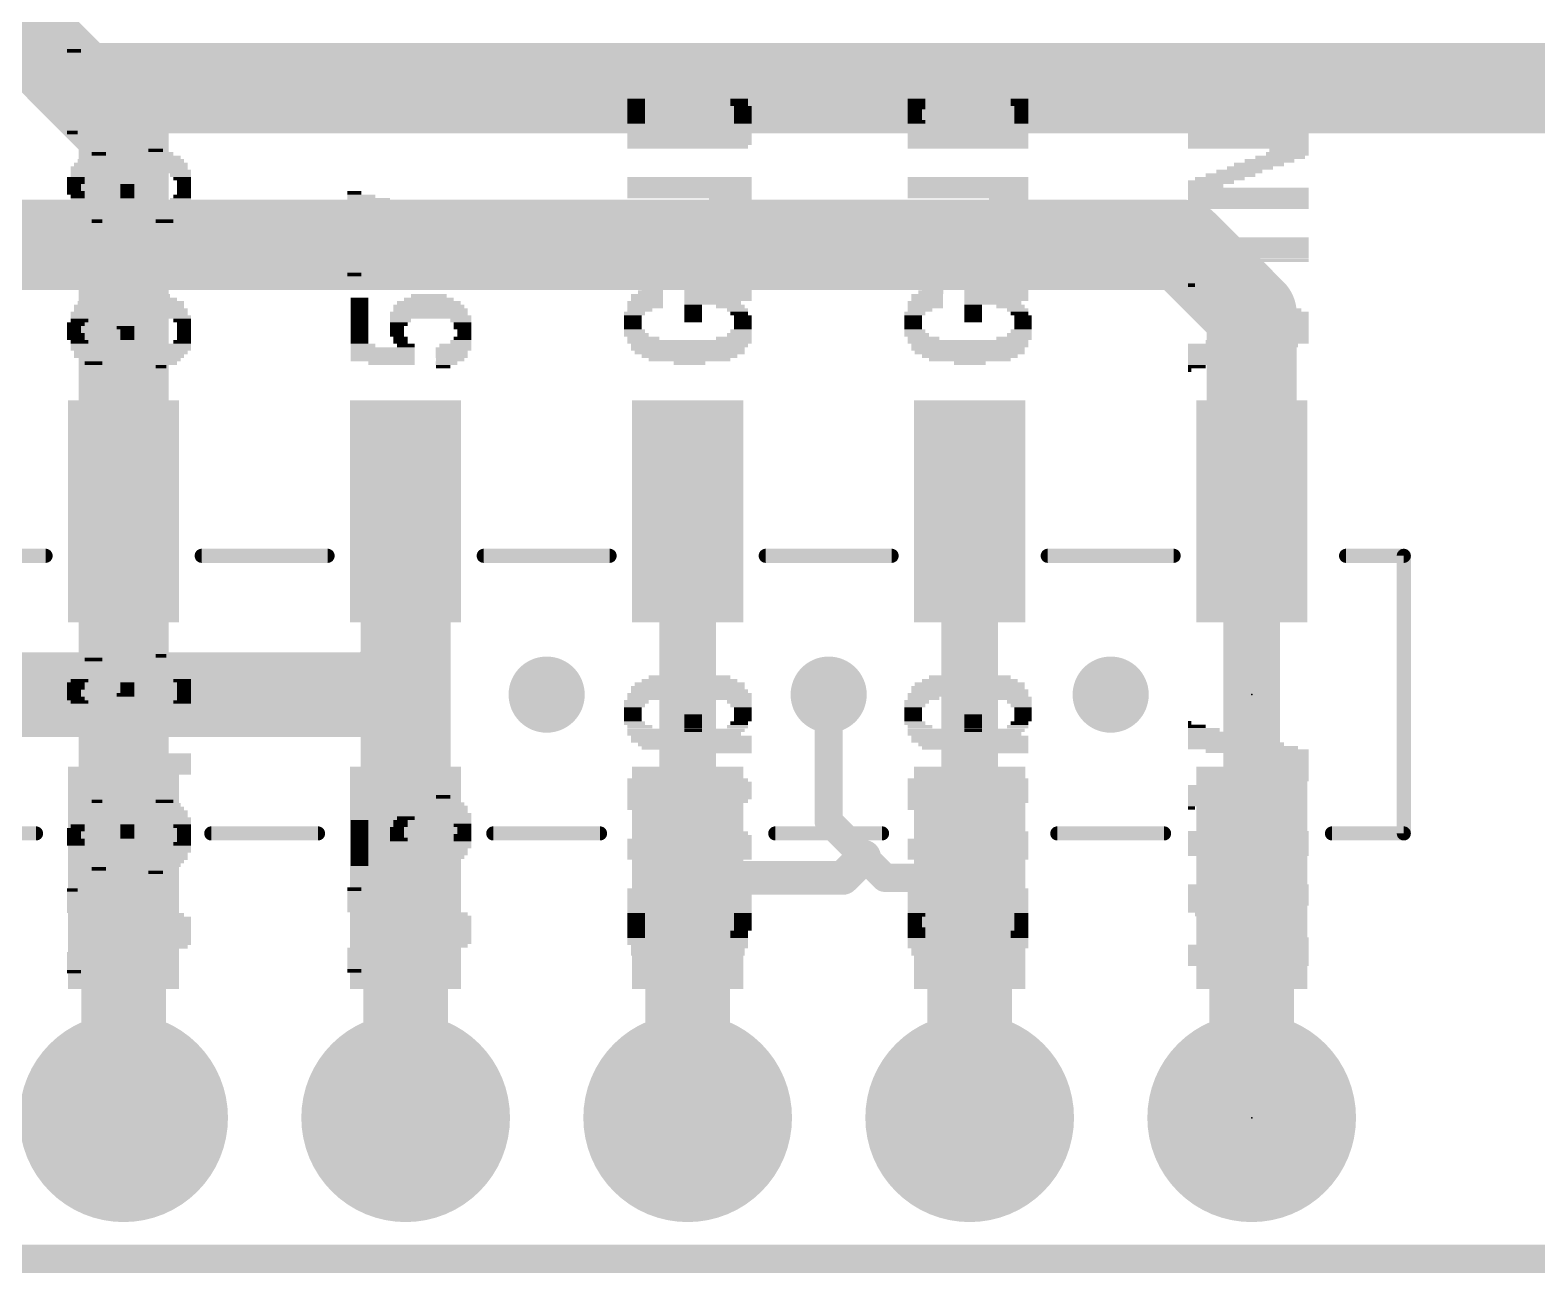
# Model space of a CAD drawing. Extents: x -25 to 82, y -36 to 56.
# Drawn here: x 34.72 to 48.29, y -2.67 to 8.52 of the extents above; entities that cross this region are included whole.
import ezdxf

# ---------------------------------------------------------------- set-up
doc = ezdxf.new("R2010")
doc.units = 0
for name, color, linetype in [('1', 12, 'CONTINUOUS'), ('16', 132, 'CONTINUOUS'), ('17', 110, 'CONTINUOUS'), ('18', 110, 'CONTINUOUS'), ('20', 31, 'CONTINUOUS'), ('21', 41, 'CONTINUOUS'), ('22', 40, 'CONTINUOUS'), ('23', 53, 'CONTINUOUS'), ('51', 53, 'CONTINUOUS')]:
    doc.layers.add(name, color=color, linetype=linetype)

# ---------------------------------------------------------------- blocks, each defined once
blk = doc.blocks.new('RECT')
blk.add_solid([(-0.5, -0.5), (0.5, -0.5), (-0.5, 0.5), (0.5, 0.5)])
blk = doc.blocks.new('ROUNDP')
at = {"const_width": 0.5}
blk.add_lwpolyline([(0, -0.25, 1), (0, 0.25, 1), (0, -0.25)], format="xyb", dxfattribs=at)
blk = doc.blocks.new('ROUNDV')
at = {"const_width": 0.5}
blk.add_lwpolyline([(0, -0.25, 1), (0, 0.25, 1), (0, -0.25)], format="xyb", dxfattribs=at)

msp = doc.modelspace()

# ---------------------------------------------------------------- linework, layer by layer
at = {"layer": '1'}
for points, const_width in [([(34.29, 8.89), (35.56, 7.62)], 0.8128), ([(35.56, 0.89), (35.56, 7.62)], 0.8128), ([(45.098, 6.591), (41.897, 6.591)], 0.8128), ([(45.098, 6.591), (45.72, 5.969)], 0.8128), ([(45.72, 5.969), (45.72, 4.19)], 0.8128), ([(38.1, 4.19), (38.1, 2.794)], 0.8128), ([(35.56, 0.89), (35.56, 4.19)], 0.508), ([(35.56, 0.89), (35.56, 4.19)], 0.508), ([(38.1, 0.89), (38.1, 4.19)], 0.508), ([(38.1, 0.89), (38.1, 4.19)], 0.508), ([(40.64, 0.89), (40.64, 4.19)], 0.508), ([(40.64, 0.89), (40.64, 4.19)], 0.508), ([(43.18, 0.89), (43.18, 4.19)], 0.508), ([(43.18, 0.89), (43.18, 4.19)], 0.508), ([(45.72, 0.89), (45.72, 4.19)], 0.508), ([(45.72, 0.89), (45.72, 4.19)], 0.508), ([(35.56, 4.19), (35.56, 0.89)], 0.254), ([(38.1, 4.19), (38.1, 2.032)], 0.3048), ([(45.72, 0.89), (45.72, 4.19)], 0.3048), ([(37.846, 2.54), (38.1, 2.794)], 0.762), ([(38.1, 2.794), (38.1, 2.032)], 0.8128), ([(36.83, 2.54), (37.846, 2.54)], 0.762), ([(41.91, 1.397), (41.91, 2.54)], 0.254), ([(38.1, 2.032), (38.1, 0.89)], 0.8128), ([(41.91, 1.397), (42.2275, 1.0795)], 0.254), ([(35.56, 0.89), (35.56, -1.27)], 0.762), ([(38.1, 0.89), (38.1, -1.27)], 0.762), ([(40.64, 0.89), (40.64, -1.27)], 0.762), ([(42.038, 0.89), (42.2275, 1.0795)], 0.3048), ([(43.18, 0.89), (43.18, -1.27)], 0.762), ([(45.72, 0.89), (45.72, -1.27)], 0.762), ([(42.2275, 1.0795), (42.417, 0.89)], 0.254), ([(40.64, 0.89), (42.038, 0.89)], 0.3048), ([(42.417, 0.89), (43.18, 0.89)], 0.254), ([(68.58, -2.54), (0, -2.54)], 0.254)]:
    msp.add_lwpolyline(points, dxfattribs=dict(at, const_width=const_width))
for points, const_width in [([(35.7632, 7.62, 1), (35.3568, 7.62)], 0.4064), ([(35.4163, 7.4763, 1), (35.7037, 7.7637)], 0.4064), ([(41.897, 6.7942, 1), (41.897, 6.3878)], 0.4064), ([(45.2417, 6.7347, 1), (44.9543, 6.4473)], 0.4064), ([(45.098, 6.3878, 1), (45.098, 6.7942)], 0.4064), ([(45.9232, 5.969, 1), (45.5168, 5.969)], 0.4064), ([(45.5763, 5.8253, 1), (45.8637, 6.1127)], 0.4064), ([(38.3032, 4.19, 1), (37.8968, 4.19)], 0.4064), ([(35.687, 4.19, 1), (35.433, 4.19)], 0.254), ([(35.687, 4.19, 1), (35.433, 4.19)], 0.254), ([(38.227, 4.19, 1), (37.973, 4.19)], 0.254), ([(38.227, 4.19, 1), (37.973, 4.19)], 0.254), ([(40.767, 4.19, 1), (40.513, 4.19)], 0.254), ([(40.767, 4.19, 1), (40.513, 4.19)], 0.254), ([(43.307, 4.19, 1), (43.053, 4.19)], 0.254), ([(43.307, 4.19, 1), (43.053, 4.19)], 0.254), ([(45.5168, 4.19, 1), (45.9232, 4.19)], 0.4064), ([(45.847, 4.19, 1), (45.593, 4.19)], 0.254), ([(45.847, 4.19, 1), (45.593, 4.19)], 0.254), ([(35.6235, 4.19, 1), (35.4965, 4.19)], 0.127), ([(38.1762, 4.19, 1), (38.0238, 4.19)], 0.1524), ([(45.7962, 4.19, 1), (45.6438, 4.19)], 0.1524), ([(38.3032, 2.794, 1), (37.8968, 2.794)], 0.4064), ([(38.2347, 2.6593, 1), (37.9653, 2.9287)], 0.381), ([(37.8968, 2.794, 1), (38.3032, 2.794)], 0.4064), ([(36.83, 2.7305, 1), (36.83, 2.3495)], 0.381), ([(37.7113, 2.6747, 1), (37.9807, 2.4053)], 0.381), ([(37.846, 2.3495, 1), (37.846, 2.7305)], 0.381), ([(41.9735, 2.54, 1), (41.8465, 2.54)], 0.127), ([(38.3032, 2.032, 1), (37.8968, 2.032)], 0.4064), ([(37.8968, 2.032, 1), (38.3032, 2.032)], 0.4064), ([(38.0238, 2.032, 1), (38.1762, 2.032)], 0.1524), ([(41.9549, 1.4419, 1), (41.8651, 1.3521)], 0.127), ([(41.8465, 1.397, 1), (41.9735, 1.397)], 0.127), ([(35.7505, 0.89, 1), (35.3695, 0.89)], 0.381), ([(38.2905, 0.89, 1), (37.9095, 0.89)], 0.381), ([(40.8305, 0.89, 1), (40.4495, 0.89)], 0.381), ([(42.2814, 1.0256, 1), (42.1736, 1.1334)], 0.1524), ([(43.3705, 0.89, 1), (42.9895, 0.89)], 0.381), ([(45.9105, 0.89, 1), (45.5295, 0.89)], 0.381), ([(35.3568, 0.89, 1), (35.7632, 0.89)], 0.4064), ([(37.8968, 0.89, 1), (38.3032, 0.89)], 0.4064), ([(42.2724, 1.1244, 1), (42.1826, 1.0346)], 0.127), ([(42.1826, 1.0346, 1), (42.2724, 1.1244)], 0.127), ([(35.433, 0.89, 1), (35.687, 0.89)], 0.254), ([(35.433, 0.89, 1), (35.687, 0.89)], 0.254), ([(35.4965, 0.89, 1), (35.6235, 0.89)], 0.127), ([(37.973, 0.89, 1), (38.227, 0.89)], 0.254), ([(37.973, 0.89, 1), (38.227, 0.89)], 0.254), ([(40.513, 0.89, 1), (40.767, 0.89)], 0.254), ([(40.513, 0.89, 1), (40.767, 0.89)], 0.254), ([(40.64, 0.9662, 1), (40.64, 0.8138)], 0.1524), ([(41.9841, 0.9439, 1), (42.0919, 0.8361)], 0.1524), ([(42.038, 0.8138, 1), (42.038, 0.9662)], 0.1524), ([(42.417, 0.9535, 1), (42.417, 0.8265)], 0.127), ([(42.3721, 0.8451, 1), (42.4619, 0.9349)], 0.127), ([(43.053, 0.89, 1), (43.307, 0.89)], 0.254), ([(43.053, 0.89, 1), (43.307, 0.89)], 0.254), ([(43.18, 0.8265, 1), (43.18, 0.9535)], 0.127), ([(45.593, 0.89, 1), (45.847, 0.89)], 0.254), ([(45.593, 0.89, 1), (45.847, 0.89)], 0.254), ([(45.6438, 0.89, 1), (45.7962, 0.89)], 0.1524), ([(35.3695, -1.27, 1), (35.7505, -1.27)], 0.381), ([(37.9095, -1.27, 1), (38.2905, -1.27)], 0.381), ([(40.4495, -1.27, 1), (40.8305, -1.27)], 0.381), ([(42.9895, -1.27, 1), (43.3705, -1.27)], 0.381), ([(45.5295, -1.27, 1), (45.9105, -1.27)], 0.381)]:
    msp.add_lwpolyline(points, format="xyb", dxfattribs=dict(at, const_width=const_width))
at = {"layer": '16'}
for points, const_width in [([(34.29, 8.89), (35.179, 8.001)], 0.8128), ([(35.179, 8.001), (51.181, 8.001)], 0.8128), ([(41.897, 6.591), (29.197, 6.591)], 0.8128), ([(31.75, 2.54), (36.83, 2.54)], 0.762), ([(68.58, -2.54), (0, -2.54)], 0.254)]:
    msp.add_lwpolyline(points, dxfattribs=dict(at, const_width=const_width))
for points, const_width in [([(35.179, 8.2042, 1), (35.179, 7.7978)], 0.4064), ([(35.0353, 7.8573, 1), (35.3227, 8.1447)], 0.4064), ([(41.897, 6.3878, 1), (41.897, 6.7942)], 0.4064), ([(36.83, 2.3495, 1), (36.83, 2.7305)], 0.381)]:
    msp.add_lwpolyline(points, format="xyb", dxfattribs=dict(at, const_width=const_width))
at = {"layer": '20', "const_width": 0.2032}
msp.add_lwpolyline([(66.04, -2.54), (0, -2.54)], dxfattribs=at)
at = {"layer": '21', "const_width": 0.127}
for points in [[(33.723, 3.79), (34.857, 3.79)], [(36.263, 3.79), (37.397, 3.79)], [(38.803, 3.79), (39.937, 3.79)], [(41.343, 3.79), (42.477, 3.79)], [(43.883, 3.79), (45.017, 3.79)], [(46.57, 3.79), (47.09, 3.79)], [(47.09, 3.79), (47.09, 1.29)], [(34.771, 1.29), (33.809, 1.29)], [(37.311, 1.29), (36.349, 1.29)], [(39.851, 1.29), (38.889, 1.29)], [(42.391, 1.29), (41.429, 1.29)], [(44.931, 1.29), (43.969, 1.29)], [(47.09, 1.29), (46.443, 1.29)]]:
    msp.add_lwpolyline(points, dxfattribs=at)
at = {"layer": '21', "const_width": 0.0635}
for points in [[(34.857, 3.7582, 1), (34.857, 3.8218)], [(36.263, 3.8218, 1), (36.263, 3.7582)], [(37.397, 3.7582, 1), (37.397, 3.8218)], [(38.803, 3.8218, 1), (38.803, 3.7582)], [(39.937, 3.7582, 1), (39.937, 3.8218)], [(41.343, 3.8218, 1), (41.343, 3.7582)], [(42.477, 3.7582, 1), (42.477, 3.8218)], [(43.883, 3.8218, 1), (43.883, 3.7582)], [(45.017, 3.7582, 1), (45.017, 3.8218)], [(46.57, 3.8218, 1), (46.57, 3.7582)], [(47.1218, 3.79, 1), (47.0583, 3.79)], [(47.09, 3.7582, 1), (47.09, 3.8218)], [(34.771, 1.2583, 1), (34.771, 1.3217)], [(36.349, 1.3217, 1), (36.349, 1.2583)], [(37.311, 1.2583, 1), (37.311, 1.3217)], [(38.889, 1.3217, 1), (38.889, 1.2583)], [(39.851, 1.2583, 1), (39.851, 1.3217)], [(41.429, 1.3217, 1), (41.429, 1.2583)], [(42.391, 1.2583, 1), (42.391, 1.3217)], [(43.969, 1.3217, 1), (43.969, 1.2583)], [(44.931, 1.2583, 1), (44.931, 1.3217)], [(46.443, 1.3217, 1), (46.443, 1.2583)], [(47.0583, 1.29, 1), (47.1218, 1.29)], [(47.09, 1.2583, 1), (47.09, 1.3217)]]:
    msp.add_lwpolyline(points, format="xyb", dxfattribs=at)
at = {"layer": '23'}
for p in [(45.72, 2.54), (45.72, -1.27)]:
    msp.add_point(p, dxfattribs=at)

# ---------------------------------------------------------------- block references
at = {"layer": '1', "xscale": 2}
for p, rotation in [((35.56, 4.19), 90), ((38.1, 4.19), 270), ((40.64, 4.19), 90), ((43.18, 4.19), 270), ((45.72, 4.19), 90), ((35.56, 0.89), 270), ((38.1, 0.89), 90), ((40.64, 0.89), 270), ((43.18, 0.89), 90), ((45.72, 0.89), 270)]:
    msp.add_blockref('RECT', p, dxfattribs=dict(at, rotation=rotation))
at = {"layer": '17', "xscale": 1.8796, "yscale": 1.8796, "rotation": 270}
for p in [(35.56, -1.27), (35.56, -1.27), (38.1, -1.27), (38.1, -1.27), (40.64, -1.27), (40.64, -1.27), (43.18, -1.27), (43.18, -1.27), (45.72, -1.27), (45.72, -1.27)]:
    msp.add_blockref('ROUNDP', p, dxfattribs=at)
at = {"layer": '18', "xscale": 0.6858, "yscale": 0.6858}
for p in [(41.897, 6.591), (41.897, 6.591), (36.83, 2.54), (36.83, 2.54), (39.37, 2.54), (39.37, 2.54), (41.91, 2.54), (41.91, 2.54), (44.45, 2.54), (44.45, 2.54)]:
    msp.add_blockref('ROUNDV', p, dxfattribs=at)
at = {"layer": '21'}
for p, xscale, yscale in [((35.2577, 8.2725), 0.4166, 0.032), ((35.113, 8.3365), 0.127, 0.032), ((35.193, 8.3045), 0.287, 0.032), ((35.3212, 8.2407), 0.5436, 0.0318), ((35.4013, 8.2088), 0.7036, 0.032), ((35.4648, 8.1768), 0.8306, 0.032), ((35.5613, 8.1448), 0.9576, 0.032), ((40.64, 8.1448), 0.7671, 0.032), ((40.6413, 8.1768), 0.5766, 0.032), ((43.1648, 8.1448), 0.7671, 0.032), ((43.1648, 8.1768), 0.574, 0.032), ((35.6895, 8.1128), 0.8941, 0.032), ((35.7835, 8.0809), 0.7671, 0.0318), ((35.8635, 8.049), 0.6071, 0.032), ((35.9435, 8.017), 0.447, 0.032), ((40.6413, 8.049), 1.0236, 0.032), ((40.6413, 8.017), 1.0236, 0.032), ((40.6413, 8.0809), 0.9576, 0.0318), ((40.64, 8.1128), 0.8941, 0.032), ((43.1648, 8.049), 1.0211, 0.032), ((43.1648, 8.017), 1.0211, 0.032), ((43.1648, 8.0809), 0.9601, 0.0318), ((43.1648, 8.1128), 0.8941, 0.032), ((35.7365, 7.8572), 0.8611, 0.032), ((35.8165, 7.8892), 0.701, 0.032), ((35.8953, 7.9211), 0.5436, 0.0318), ((35.9918, 7.953), 0.3505, 0.032), ((36.0083, 7.985), 0.3175, 0.032), ((40.2247, 7.953), 0.2565, 0.032), ((40.193, 7.9211), 0.193, 0.0318), ((40.1765, 7.8892), 0.16, 0.032), ((40.1765, 7.8572), 0.16, 0.032), ((40.3212, 7.985), 0.3835, 0.032), ((40.9766, 7.985), 0.414, 0.032), ((41.0718, 7.953), 0.2235, 0.032), ((41.0883, 7.9211), 0.1905, 0.0318), ((41.1035, 7.8892), 0.16, 0.032), ((41.1035, 7.8572), 0.16, 0.032), ((42.8295, 7.985), 0.4166, 0.032), ((42.7495, 7.953), 0.2565, 0.032), ((42.7177, 7.9211), 0.193, 0.0318), ((42.7012, 7.8892), 0.16, 0.032), ((42.7012, 7.8572), 0.16, 0.032), ((43.5, 7.985), 0.4166, 0.032), ((43.5966, 7.953), 0.2235, 0.032), ((43.6118, 7.9211), 0.193, 0.0318), ((43.6283, 7.8892), 0.16, 0.032), ((43.6283, 7.8572), 0.16, 0.032), ((35.513, 7.7932), 0.9271, 0.032), ((35.4495, 7.7614), 0.8001, 0.0318), ((35.3695, 7.7295), 0.6401, 0.032), ((35.6248, 7.8252), 0.9576, 0.032), ((40.1765, 7.8252), 0.16, 0.032), ((40.1765, 7.7932), 0.16, 0.032), ((40.1765, 7.7614), 0.16, 0.0318), ((40.1765, 7.7295), 0.16, 0.032), ((41.1366, 7.8252), 0.16, 0.032), ((41.1366, 7.7932), 0.16, 0.032), ((41.1366, 7.7614), 0.16, 0.0318), ((41.1366, 7.7295), 0.16, 0.032), ((42.7012, 7.8252), 0.16, 0.032), ((42.686, 7.7932), 0.1295, 0.032), ((42.686, 7.7614), 0.1295, 0.0318), ((42.686, 7.7295), 0.1295, 0.032), ((43.6448, 7.8252), 0.127, 0.032), ((43.6448, 7.7932), 0.127, 0.032), ((43.6448, 7.7614), 0.127, 0.0318), ((43.6448, 7.7295), 0.127, 0.032), ((35.3047, 7.6975), 0.5105, 0.032), ((35.2247, 7.6655), 0.3505, 0.032), ((35.1612, 7.6336), 0.2235, 0.0318), ((35.0977, 7.6017), 0.0965, 0.032), ((40.1765, 7.6975), 0.16, 0.032), ((40.6565, 7.6655), 1.1201, 0.032), ((40.6565, 7.6336), 1.1201, 0.0318), ((40.6565, 7.6017), 1.1201, 0.032), ((41.1366, 7.6975), 0.16, 0.032), ((42.7012, 7.6975), 0.16, 0.032), ((43.1648, 7.6655), 1.0871, 0.032), ((43.1648, 7.6336), 1.0871, 0.0318), ((43.1648, 7.6017), 1.0871, 0.032), ((43.6448, 7.6975), 0.127, 0.032), ((45.6895, 7.6336), 1.0871, 0.0318), ((45.6895, 7.6017), 1.0871, 0.032), ((40.64, 7.4738), 1.0871, 0.0318), ((40.6565, 7.5697), 1.1201, 0.032), ((40.6565, 7.5377), 1.1201, 0.032), ((40.6565, 7.5057), 1.1201, 0.032), ((43.1648, 7.5697), 1.0871, 0.032), ((43.1648, 7.5377), 1.0871, 0.032), ((43.1648, 7.5057), 1.0871, 0.032), ((43.1648, 7.4738), 1.0871, 0.0318), ((45.6895, 7.5697), 1.0871, 0.032), ((45.6895, 7.5377), 1.0871, 0.032), ((45.6895, 7.5057), 1.0871, 0.032), ((45.6895, 7.4738), 1.0871, 0.0318), ((35.3365, 7.3141), 0.447, 0.0318), ((35.3377, 7.3459), 0.3835, 0.032), ((35.3365, 7.3779), 0.32, 0.032), ((35.3365, 7.4099), 0.127, 0.032), ((35.8635, 7.3459), 0.4801, 0.032), ((35.88, 7.3141), 0.5131, 0.0318), ((35.8648, 7.3779), 0.4166, 0.032), ((35.8483, 7.4099), 0.3175, 0.032), ((35.8483, 7.4419), 0.1295, 0.032), ((45.7848, 7.3141), 0.4496, 0.0318), ((45.88, 7.3459), 0.447, 0.032), ((45.9765, 7.3779), 0.447, 0.032), ((46.0413, 7.4099), 0.3835, 0.032), ((46.0566, 7.4419), 0.3531, 0.032), ((35.1295, 7.1863), 0.16, 0.0318), ((35.3212, 7.2822), 0.4775, 0.032), ((35.6248, 7.2502), 1.0846, 0.032), ((35.4178, 7.2182), 0.6706, 0.032), ((35.5778, 7.1863), 0.2235, 0.0318), ((35.8648, 7.2822), 0.5436, 0.032), ((36.0718, 7.2182), 0.1905, 0.032), ((36.0871, 7.1863), 0.16, 0.0318), ((40.6565, 7.1863), 1.1201, 0.0318), ((43.1648, 7.1863), 1.0871, 0.0318), ((45.433, 7.1863), 0.447, 0.0318), ((45.5295, 7.2182), 0.447, 0.032), ((45.6095, 7.2502), 0.414, 0.032), ((45.7048, 7.2822), 0.4166, 0.032), ((35.1295, 7.1544), 0.16, 0.032), ((35.113, 7.1224), 0.127, 0.032), ((35.113, 7.0904), 0.127, 0.032), ((35.1295, 7.0584), 0.16, 0.032), ((35.593, 7.1544), 0.193, 0.032), ((35.593, 7.1224), 0.127, 0.032), ((35.593, 7.0904), 0.127, 0.032), ((35.593, 7.0584), 0.127, 0.032), ((36.1036, 7.1544), 0.127, 0.032), ((36.1036, 7.1224), 0.127, 0.032), ((36.1036, 7.0904), 0.127, 0.032), ((36.1036, 7.0584), 0.127, 0.032), ((37.6377, 7.0584), 0.127, 0.032), ((40.6565, 7.1544), 1.1201, 0.032), ((40.6565, 7.1224), 1.1201, 0.032), ((40.6565, 7.0904), 1.1201, 0.032), ((40.6565, 7.0584), 1.1201, 0.032), ((43.1648, 7.1544), 1.0871, 0.032), ((43.1648, 7.1224), 1.0871, 0.032), ((43.1648, 7.0904), 1.0871, 0.032), ((43.1648, 7.0584), 1.0871, 0.032), ((45.6895, 7.0904), 1.0871, 0.032), ((45.6895, 7.0584), 1.0871, 0.032), ((45.353, 7.1544), 0.414, 0.032), ((45.306, 7.1224), 0.32, 0.032), ((35.146, 7.0265), 0.127, 0.0318), ((35.1777, 6.9947), 0.1905, 0.032), ((35.226, 6.9626), 0.287, 0.032), ((35.226, 6.9306), 0.287, 0.032), ((35.593, 7.0265), 0.127, 0.0318), ((36.0083, 6.9626), 0.3175, 0.032), ((35.9931, 6.9306), 0.287, 0.032), ((36.0718, 6.9947), 0.1905, 0.032), ((36.0871, 7.0265), 0.16, 0.0318), ((37.7012, 7.0265), 0.254, 0.0318), ((37.766, 6.9947), 0.3835, 0.032), ((37.846, 6.9626), 0.5436, 0.032), ((37.9095, 6.9306), 0.6706, 0.032), ((40.6565, 7.0265), 1.1201, 0.0318), ((40.8635, 6.9306), 0.447, 0.032), ((40.96, 6.9626), 0.447, 0.032), ((41.0248, 6.9947), 0.3835, 0.032), ((43.1648, 7.0265), 1.0871, 0.0318), ((43.3883, 6.9306), 0.447, 0.032), ((43.4848, 6.9626), 0.447, 0.032), ((43.5318, 6.9947), 0.3531, 0.032), ((45.6895, 7.0265), 1.0871, 0.0318), ((45.6895, 6.9947), 1.0871, 0.032), ((45.6895, 6.9626), 1.0871, 0.032), ((45.6895, 6.9306), 1.0871, 0.032), ((35.2412, 6.8986), 0.2565, 0.032), ((35.2577, 6.8668), 0.2235, 0.0318), ((35.273, 6.8349), 0.193, 0.032), ((35.3212, 6.8029), 0.0965, 0.032), ((35.9931, 6.8986), 0.287, 0.032), ((35.9766, 6.8668), 0.254, 0.0318), ((35.9613, 6.8349), 0.2235, 0.032), ((35.9283, 6.8029), 0.1575, 0.032), ((37.973, 6.8986), 0.7976, 0.032), ((38.053, 6.8668), 0.9576, 0.0318), ((38.1965, 6.8349), 0.9246, 0.032), ((38.293, 6.8029), 0.7976, 0.032), ((38.3718, 6.7709), 0.6401, 0.032), ((40.4165, 6.7709), 0.447, 0.032), ((40.513, 6.8029), 0.447, 0.032), ((40.6095, 6.8349), 0.447, 0.032), ((40.6883, 6.8668), 0.4166, 0.0318), ((40.7695, 6.8986), 0.447, 0.032), ((42.9412, 6.7709), 0.447, 0.032), ((43.0378, 6.8029), 0.447, 0.032), ((43.1165, 6.8349), 0.4166, 0.032), ((43.213, 6.8668), 0.4166, 0.0318), ((43.2918, 6.8986), 0.447, 0.032), ((38.4366, 6.6431), 0.5105, 0.032), ((38.4518, 6.739), 0.4801, 0.0318), ((38.5318, 6.7071), 0.32, 0.032), ((38.5318, 6.6751), 0.32, 0.032), ((40.3212, 6.739), 0.4496, 0.0318), ((40.64, 6.6751), 1.0871, 0.032), ((40.273, 6.7071), 0.3531, 0.032), ((40.6565, 6.6431), 1.1201, 0.032), ((42.8447, 6.739), 0.447, 0.0318), ((42.7977, 6.7071), 0.3531, 0.032), ((43.1648, 6.6751), 1.0871, 0.032), ((43.1648, 6.6431), 1.0871, 0.032), ((45.6895, 6.6431), 1.0871, 0.032), ((36.0401, 6.5474), 0.254, 0.032), ((36.0401, 6.5154), 0.254, 0.032), ((38.053, 6.5154), 0.9576, 0.032), ((38.18, 6.5474), 0.9576, 0.032), ((38.2765, 6.5792), 0.8306, 0.0318), ((38.3565, 6.6111), 0.6706, 0.032), ((40.6565, 6.6111), 1.1201, 0.032), ((40.6565, 6.5792), 1.1201, 0.0318), ((40.6565, 6.5474), 1.1201, 0.032), ((40.6565, 6.5154), 1.1201, 0.032), ((43.1648, 6.6111), 1.0871, 0.032), ((43.1648, 6.5792), 1.0871, 0.0318), ((43.1648, 6.5474), 1.0871, 0.032), ((43.1648, 6.5154), 1.0871, 0.032), ((45.6895, 6.6111), 1.0871, 0.032), ((45.6895, 6.5792), 1.0871, 0.0318), ((45.6895, 6.5474), 1.0871, 0.032), ((45.6895, 6.5154), 1.0871, 0.032), ((36.0401, 6.4834), 0.254, 0.032), ((36.0401, 6.4513), 0.254, 0.032), ((36.0401, 6.4195), 0.254, 0.0318), ((36.0401, 6.3876), 0.254, 0.032), ((37.973, 6.4834), 0.7976, 0.032), ((37.9095, 6.4513), 0.6706, 0.032), ((37.846, 6.4195), 0.5436, 0.0318), ((37.766, 6.3876), 0.3835, 0.032), ((40.64, 6.4834), 1.0871, 0.032), ((43.1648, 6.4834), 1.0871, 0.032), ((45.6895, 6.4834), 1.0871, 0.032), ((45.6895, 6.4513), 1.0871, 0.032), ((37.7012, 6.3556), 0.254, 0.032), ((37.6377, 6.3236), 0.127, 0.032), ((40.9131, 6.2278), 0.6071, 0.032), ((43.42, 6.2278), 0.5766, 0.032), ((45.1777, 6.2278), 0.0635, 0.032), ((35.3377, 6.1001), 0.2565, 0.032), ((35.8483, 6.1001), 0.3835, 0.032), ((35.8483, 6.1319), 0.2565, 0.0318), ((37.6847, 6.1001), 0.16, 0.032), ((38.3083, 6.1001), 0.447, 0.032), ((38.3083, 6.1319), 0.32, 0.0318), ((40.273, 6.1319), 0.287, 0.0318), ((40.273, 6.1001), 0.287, 0.032), ((40.3047, 6.1638), 0.2235, 0.032), ((40.3212, 6.1958), 0.1905, 0.032), ((40.9131, 6.1958), 0.6071, 0.032), ((40.9131, 6.1638), 0.6071, 0.032), ((40.9131, 6.1319), 0.6071, 0.0318), ((40.9131, 6.1001), 0.6071, 0.032), ((42.7977, 6.1319), 0.287, 0.0318), ((42.7977, 6.1001), 0.287, 0.032), ((42.8295, 6.1638), 0.2235, 0.032), ((42.846, 6.1958), 0.1905, 0.032), ((43.42, 6.1958), 0.5766, 0.032), ((43.42, 6.1638), 0.5766, 0.032), ((43.42, 6.1319), 0.5766, 0.0318), ((43.42, 6.1001), 0.5766, 0.032), ((45.2412, 6.1958), 0.1905, 0.032), ((45.3212, 6.1638), 0.3505, 0.032), ((45.4495, 6.1001), 0.6071, 0.032), ((45.386, 6.1319), 0.4801, 0.0318), ((35.6095, 5.9722), 1.0541, 0.0318), ((35.3212, 6.0361), 0.4166, 0.032), ((35.3365, 6.0041), 0.447, 0.032), ((35.3377, 6.0681), 0.3835, 0.032), ((35.8648, 6.0041), 0.5436, 0.032), ((35.8635, 6.0681), 0.4801, 0.032), ((35.8635, 6.0361), 0.4801, 0.032), ((37.6847, 6.0681), 0.16, 0.032), ((37.6847, 6.0361), 0.16, 0.032), ((37.6847, 6.0041), 0.16, 0.032), ((37.6847, 5.9722), 0.16, 0.0318), ((38.3083, 5.9722), 0.701, 0.0318), ((38.3235, 6.0041), 0.6706, 0.032), ((38.3083, 6.0361), 0.6401, 0.032), ((38.3083, 6.0681), 0.574, 0.032), ((40.1612, 5.9722), 0.1905, 0.0318), ((40.2095, 6.0041), 0.2261, 0.032), ((40.2565, 6.0681), 0.32, 0.032), ((40.2565, 6.0361), 0.32, 0.032), ((40.6895, 6.0361), 0.16, 0.032), ((40.6895, 6.0041), 0.16, 0.032), ((40.6895, 5.9722), 0.16, 0.0318), ((40.8648, 6.0681), 0.5105, 0.032), ((41.0248, 6.0361), 0.2565, 0.032), ((41.0883, 6.0041), 0.1905, 0.032), ((41.1035, 5.9722), 0.16, 0.0318), ((42.686, 5.9722), 0.1905, 0.0318), ((42.7812, 6.0681), 0.32, 0.032), ((42.7812, 6.0361), 0.32, 0.032), ((42.733, 6.0041), 0.2235, 0.032), ((43.3883, 6.0681), 0.5131, 0.032), ((43.2118, 6.0361), 0.16, 0.032), ((43.2118, 6.0041), 0.16, 0.032), ((43.2118, 5.9722), 0.16, 0.0318), ((43.5483, 6.0361), 0.254, 0.032), ((43.6118, 6.0041), 0.193, 0.032), ((43.6283, 5.9722), 0.16, 0.0318), ((45.5295, 6.0681), 0.7671, 0.032), ((45.593, 6.0361), 0.8941, 0.032), ((45.7048, 6.0041), 0.9246, 0.032), ((45.8178, 5.9722), 0.8306, 0.0318), ((35.1295, 5.8763), 0.16, 0.032), ((35.113, 5.8444), 0.127, 0.0318), ((35.433, 5.9403), 0.701, 0.032), ((35.1625, 5.9083), 0.16, 0.032), ((35.5765, 5.9083), 0.287, 0.032), ((35.593, 5.8763), 0.193, 0.032), ((35.5765, 5.8444), 0.16, 0.0318), ((36.0553, 5.9403), 0.2235, 0.032), ((36.0871, 5.9083), 0.16, 0.032), ((36.1036, 5.8763), 0.127, 0.032), ((36.1036, 5.8444), 0.127, 0.0318), ((37.6847, 5.9403), 0.16, 0.032), ((37.6847, 5.9083), 0.16, 0.032), ((37.6847, 5.8763), 0.16, 0.032), ((37.6847, 5.8444), 0.16, 0.0318), ((38.053, 5.9083), 0.1905, 0.032), ((38.3248, 5.9403), 0.7341, 0.032), ((38.0378, 5.8763), 0.16, 0.032), ((38.0213, 5.8444), 0.127, 0.0318), ((38.5966, 5.9083), 0.1905, 0.032), ((38.6118, 5.8763), 0.16, 0.032), ((38.6118, 5.8444), 0.16, 0.0318), ((40.146, 5.9403), 0.16, 0.032), ((40.146, 5.9083), 0.16, 0.032), ((40.146, 5.8763), 0.16, 0.032), ((40.146, 5.8444), 0.16, 0.0318), ((40.6895, 5.9403), 0.16, 0.032), ((40.6895, 5.9083), 0.16, 0.032), ((41.1366, 5.9403), 0.16, 0.032), ((41.1366, 5.9083), 0.16, 0.032), ((41.1366, 5.8763), 0.16, 0.032), ((41.1366, 5.8444), 0.16, 0.0318), ((42.6707, 5.9403), 0.16, 0.032), ((42.6707, 5.9083), 0.16, 0.032), ((42.6707, 5.8763), 0.16, 0.032), ((42.6707, 5.8444), 0.16, 0.0318), ((43.2118, 5.9403), 0.16, 0.032), ((43.2118, 5.9083), 0.16, 0.032), ((43.6601, 5.9403), 0.1575, 0.032), ((43.6601, 5.9083), 0.1575, 0.032), ((43.6601, 5.8763), 0.1575, 0.032), ((43.6601, 5.8444), 0.1575, 0.0318), ((45.8965, 5.9403), 0.6731, 0.032), ((45.9765, 5.9083), 0.5131, 0.032), ((46.0566, 5.8763), 0.3531, 0.032), ((46.0883, 5.8444), 0.2896, 0.0318), ((35.113, 5.8125), 0.127, 0.032), ((35.1295, 5.7805), 0.16, 0.032), ((35.1295, 5.7485), 0.16, 0.032), ((35.1625, 5.7165), 0.16, 0.032), ((35.226, 5.6846), 0.287, 0.0318), ((35.593, 5.8125), 0.127, 0.032), ((35.593, 5.7805), 0.127, 0.032), ((35.593, 5.7485), 0.127, 0.032), ((36.0236, 5.6846), 0.287, 0.0318), ((36.0871, 5.7165), 0.16, 0.032), ((36.1036, 5.8125), 0.127, 0.032), ((36.1036, 5.7805), 0.127, 0.032), ((36.1036, 5.7485), 0.127, 0.032), ((37.6847, 5.8125), 0.16, 0.032), ((37.6847, 5.7805), 0.16, 0.032), ((37.6847, 5.7485), 0.16, 0.032), ((37.6847, 5.7165), 0.16, 0.032), ((37.7165, 5.6846), 0.2235, 0.0318), ((38.0213, 5.8125), 0.127, 0.032), ((38.0213, 5.7805), 0.127, 0.032), ((38.053, 5.7485), 0.1295, 0.032), ((38.053, 5.7165), 0.1295, 0.032), ((38.1013, 5.6846), 0.16, 0.0318), ((38.5483, 5.6846), 0.287, 0.0318), ((38.5966, 5.7165), 0.1905, 0.032), ((38.6118, 5.7485), 0.16, 0.032), ((38.6283, 5.8125), 0.127, 0.032), ((38.6283, 5.7805), 0.127, 0.032), ((40.1612, 5.8125), 0.1905, 0.032), ((40.1777, 5.7805), 0.2235, 0.032), ((40.2412, 5.7485), 0.2896, 0.032), ((40.6565, 5.7165), 1.1201, 0.032), ((40.6565, 5.6846), 1.0541, 0.0318), ((41.0566, 5.7485), 0.32, 0.032), ((41.1048, 5.7805), 0.2235, 0.032), ((41.1201, 5.8125), 0.193, 0.032), ((42.686, 5.8125), 0.1905, 0.032), ((42.7025, 5.7805), 0.2235, 0.032), ((42.7647, 5.7485), 0.287, 0.032), ((43.1648, 5.7165), 1.0871, 0.032), ((43.1813, 5.6846), 1.0541, 0.0318), ((43.58, 5.7485), 0.3175, 0.032), ((43.627, 5.7805), 0.2235, 0.032), ((43.6436, 5.8125), 0.1905, 0.032), ((45.6413, 5.6846), 0.9906, 0.0318), ((45.7695, 5.7165), 0.9271, 0.032), ((45.8648, 5.7485), 0.7366, 0.032), ((45.9448, 5.7805), 0.5766, 0.032), ((46.0248, 5.8125), 0.4166, 0.032), ((35.226, 5.6528), 0.287, 0.032), ((35.2412, 5.6208), 0.2565, 0.032), ((35.2412, 5.5888), 0.2565, 0.032), ((35.273, 5.5568), 0.193, 0.032), ((36.0083, 5.6528), 0.3175, 0.032), ((35.9931, 5.6208), 0.287, 0.032), ((35.9766, 5.5888), 0.254, 0.032), ((35.9613, 5.5568), 0.2235, 0.032), ((37.893, 5.6528), 0.5766, 0.032), ((37.893, 5.6208), 0.5766, 0.032), ((37.893, 5.5888), 0.5766, 0.032), ((37.893, 5.5568), 0.5766, 0.032), ((38.5318, 5.6528), 0.32, 0.032), ((38.5153, 5.6208), 0.287, 0.032), ((38.5153, 5.5888), 0.287, 0.032), ((38.5001, 5.5568), 0.2565, 0.032), ((40.6413, 5.6528), 1.0236, 0.032), ((40.6578, 5.6208), 0.9906, 0.032), ((40.6565, 5.5888), 0.8611, 0.032), ((40.6565, 5.5568), 0.7341, 0.032), ((43.1648, 5.6528), 1.0211, 0.032), ((43.18, 5.6208), 0.9906, 0.032), ((43.1813, 5.5888), 0.8611, 0.032), ((43.1813, 5.5568), 0.7341, 0.032), ((45.5778, 5.6528), 0.8636, 0.032), ((45.4978, 5.6208), 0.7036, 0.032), ((45.433, 5.5888), 0.574, 0.032), ((45.3695, 5.5568), 0.447, 0.032), ((35.2895, 5.5249), 0.16, 0.0318), ((35.9448, 5.5249), 0.1905, 0.0318), ((35.8966, 5.493), 0.094, 0.032), ((37.973, 5.5249), 0.4166, 0.0318), ((38.4683, 5.5249), 0.193, 0.0318), ((38.4366, 5.493), 0.1295, 0.032), ((40.6565, 5.5249), 0.287, 0.0318), ((43.1813, 5.5249), 0.287, 0.0318), ((45.1612, 5.461), 0.0305, 0.032), ((45.2895, 5.5249), 0.287, 0.0318), ((45.226, 5.493), 0.16, 0.032)]:
    msp.add_blockref('RECT', p, dxfattribs=dict(at, xscale=xscale, yscale=yscale))
at = {"layer": '22'}
for p, xscale, yscale in [((35.2895, 2.8571), 0.16, 0.0318), ((35.8966, 2.889), 0.094, 0.032), ((35.9448, 2.8571), 0.1905, 0.0318), ((35.226, 2.7292), 0.287, 0.032), ((35.2412, 2.7932), 0.2565, 0.032), ((35.2412, 2.7612), 0.2565, 0.032), ((35.273, 2.8252), 0.193, 0.032), ((35.9613, 2.8252), 0.2235, 0.032), ((35.9766, 2.7932), 0.254, 0.032), ((35.9931, 2.7612), 0.287, 0.032), ((36.0083, 2.7292), 0.3175, 0.032), ((40.6565, 2.6982), 0.7341, 0.032), ((40.6565, 2.7301), 0.287, 0.0318), ((43.1813, 2.6982), 0.7341, 0.032), ((43.1813, 2.7301), 0.287, 0.0318), ((35.1295, 2.6335), 0.16, 0.032), ((35.1295, 2.6015), 0.16, 0.032), ((35.113, 2.5695), 0.127, 0.032), ((35.226, 2.6974), 0.287, 0.0318), ((35.1625, 2.6655), 0.16, 0.032), ((35.593, 2.6335), 0.127, 0.032), ((35.593, 2.6015), 0.127, 0.032), ((35.593, 2.5695), 0.127, 0.032), ((36.0236, 2.6974), 0.287, 0.0318), ((36.0871, 2.6655), 0.16, 0.032), ((36.1036, 2.6335), 0.127, 0.032), ((36.1036, 2.6015), 0.127, 0.032), ((36.1036, 2.5695), 0.127, 0.032), ((40.6565, 2.5704), 1.0541, 0.0318), ((40.6413, 2.6022), 1.0236, 0.032), ((40.6578, 2.6342), 0.9906, 0.032), ((40.6565, 2.6662), 0.8611, 0.032), ((43.1648, 2.6022), 1.0211, 0.032), ((43.1813, 2.5704), 1.0541, 0.0318), ((43.18, 2.6342), 0.9906, 0.032), ((43.1813, 2.6662), 0.8611, 0.032), ((35.113, 2.5376), 0.127, 0.0318), ((35.1295, 2.5057), 0.16, 0.032), ((35.1625, 2.4737), 0.16, 0.032), ((35.433, 2.4417), 0.701, 0.032), ((35.5765, 2.4737), 0.287, 0.032), ((35.5765, 2.5376), 0.16, 0.0318), ((35.593, 2.5057), 0.193, 0.032), ((36.0553, 2.4417), 0.2235, 0.032), ((36.0871, 2.4737), 0.16, 0.032), ((36.1036, 2.5376), 0.127, 0.0318), ((36.1036, 2.5057), 0.127, 0.032), ((40.1777, 2.4745), 0.2235, 0.032), ((40.1612, 2.4425), 0.1905, 0.032), ((40.2412, 2.5065), 0.2896, 0.032), ((40.6565, 2.5385), 1.1201, 0.032), ((41.0566, 2.5065), 0.32, 0.032), ((41.1048, 2.4745), 0.2235, 0.032), ((41.1201, 2.4425), 0.193, 0.032), ((42.7025, 2.4745), 0.2235, 0.032), ((42.686, 2.4425), 0.1905, 0.032), ((43.1648, 2.5385), 1.0871, 0.032), ((42.7647, 2.5065), 0.287, 0.032), ((43.58, 2.5065), 0.3175, 0.032), ((43.627, 2.4745), 0.2235, 0.032), ((43.6436, 2.4425), 0.1905, 0.032), ((35.6095, 2.4098), 1.0541, 0.0318), ((35.3212, 2.3459), 0.4166, 0.032), ((35.3365, 2.378), 0.447, 0.032), ((35.3377, 2.3139), 0.3835, 0.032), ((35.8648, 2.378), 0.5436, 0.032), ((35.8635, 2.3459), 0.4801, 0.032), ((35.8635, 2.3139), 0.4801, 0.032), ((40.146, 2.4106), 0.16, 0.0318), ((40.146, 2.3787), 0.16, 0.032), ((40.146, 2.3467), 0.16, 0.032), ((40.146, 2.3147), 0.16, 0.032), ((40.6895, 2.3467), 0.16, 0.032), ((40.6895, 2.3147), 0.16, 0.032), ((41.1366, 2.4106), 0.16, 0.0318), ((41.1366, 2.3787), 0.16, 0.032), ((41.1366, 2.3467), 0.16, 0.032), ((41.1366, 2.3147), 0.16, 0.032), ((42.6707, 2.4106), 0.16, 0.0318), ((42.6707, 2.3787), 0.16, 0.032), ((42.6707, 2.3467), 0.16, 0.032), ((42.6707, 2.3147), 0.16, 0.032), ((43.2118, 2.3467), 0.16, 0.032), ((43.2118, 2.3147), 0.16, 0.032), ((43.6601, 2.4106), 0.1575, 0.0318), ((43.6601, 2.3787), 0.1575, 0.032), ((43.6601, 2.3467), 0.1575, 0.032), ((43.6601, 2.3147), 0.1575, 0.032), ((35.3377, 2.2819), 0.2565, 0.032), ((35.8483, 2.2819), 0.3835, 0.032), ((35.8483, 2.2501), 0.2565, 0.0318), ((40.1612, 2.2828), 0.1905, 0.0318), ((40.2095, 2.251), 0.2261, 0.032), ((40.2565, 2.2189), 0.32, 0.032), ((40.2565, 2.1869), 0.32, 0.032), ((40.6895, 2.2828), 0.16, 0.0318), ((40.6895, 2.251), 0.16, 0.032), ((40.6895, 2.2189), 0.16, 0.032), ((40.8648, 2.1869), 0.5105, 0.032), ((41.0248, 2.2189), 0.2565, 0.032), ((41.0883, 2.251), 0.1905, 0.032), ((41.1035, 2.2828), 0.16, 0.0318), ((42.686, 2.2828), 0.1905, 0.0318), ((42.733, 2.251), 0.2235, 0.032), ((42.7812, 2.2189), 0.32, 0.032), ((42.7812, 2.1869), 0.32, 0.032), ((43.2118, 2.2828), 0.16, 0.0318), ((43.2118, 2.251), 0.16, 0.032), ((43.2118, 2.2189), 0.16, 0.032), ((43.3883, 2.1869), 0.5131, 0.032), ((43.5483, 2.2189), 0.254, 0.032), ((43.6118, 2.251), 0.193, 0.032), ((43.6283, 2.2828), 0.16, 0.0318), ((45.1612, 2.286), 0.0305, 0.032), ((45.226, 2.254), 0.16, 0.032), ((45.2895, 2.2221), 0.287, 0.0318), ((45.3695, 2.1902), 0.447, 0.032), ((45.433, 2.1582), 0.574, 0.032), ((40.273, 2.1549), 0.287, 0.032), ((40.273, 2.1231), 0.287, 0.0318), ((40.3047, 2.0912), 0.2235, 0.032), ((40.3212, 2.0592), 0.1905, 0.032), ((40.9131, 2.1549), 0.6071, 0.032), ((40.9131, 2.1231), 0.6071, 0.0318), ((40.9131, 2.0912), 0.6071, 0.032), ((40.9131, 2.0592), 0.6071, 0.032), ((40.9131, 2.0272), 0.6071, 0.032), ((42.7977, 2.1549), 0.287, 0.032), ((42.7977, 2.1231), 0.287, 0.0318), ((42.8295, 2.0912), 0.2235, 0.032), ((42.846, 2.0592), 0.1905, 0.032), ((43.42, 2.1549), 0.5766, 0.032), ((43.42, 2.1231), 0.5766, 0.0318), ((43.42, 2.0912), 0.5766, 0.032), ((43.42, 2.0592), 0.5766, 0.032), ((43.42, 2.0272), 0.5766, 0.032), ((45.4978, 2.1262), 0.7036, 0.032), ((45.5778, 2.0942), 0.8636, 0.032), ((45.6413, 2.0624), 0.9906, 0.0318), ((45.7695, 2.0305), 0.9271, 0.032), ((36.0401, 1.9944), 0.254, 0.032), ((36.0401, 1.9625), 0.254, 0.0318), ((36.0401, 1.9307), 0.254, 0.032), ((36.0401, 1.8987), 0.254, 0.032), ((45.8648, 1.9985), 0.7366, 0.032), ((45.9448, 1.9665), 0.5766, 0.032), ((46.0248, 1.9345), 0.4166, 0.032), ((46.0883, 1.9026), 0.2896, 0.0318), ((36.0401, 1.8666), 0.254, 0.032), ((36.0401, 1.8346), 0.254, 0.032), ((40.64, 1.7717), 1.0871, 0.032), ((43.1648, 1.7717), 1.0871, 0.032), ((45.8178, 1.7748), 0.8306, 0.0318), ((45.8965, 1.8067), 0.6731, 0.032), ((45.9765, 1.8387), 0.5131, 0.032), ((46.0566, 1.8707), 0.3531, 0.032), ((38.4366, 1.619), 0.1295, 0.032), ((40.6565, 1.7396), 1.1201, 0.032), ((40.6565, 1.7076), 1.1201, 0.032), ((40.6565, 1.6758), 1.1201, 0.0318), ((40.6565, 1.6439), 1.1201, 0.032), ((43.1648, 1.7396), 1.0871, 0.032), ((43.1648, 1.7076), 1.0871, 0.032), ((43.1648, 1.6758), 1.0871, 0.0318), ((43.1648, 1.6439), 1.0871, 0.032), ((45.5295, 1.6789), 0.7671, 0.032), ((45.4495, 1.6469), 0.6071, 0.032), ((45.593, 1.7109), 0.8941, 0.032), ((45.386, 1.6151), 0.4801, 0.0318), ((45.7048, 1.7429), 0.9246, 0.032), ((35.2412, 1.4834), 0.2565, 0.032), ((35.2577, 1.5152), 0.2235, 0.0318), ((35.273, 1.5471), 0.193, 0.032), ((35.3212, 1.5791), 0.0965, 0.032), ((35.9283, 1.5791), 0.1575, 0.032), ((35.9613, 1.5471), 0.2235, 0.032), ((35.9766, 1.5152), 0.254, 0.0318), ((35.9931, 1.4834), 0.287, 0.032), ((37.893, 1.5552), 0.5766, 0.032), ((37.893, 1.5232), 0.5766, 0.032), ((37.893, 1.4912), 0.5766, 0.032), ((37.973, 1.5871), 0.4166, 0.0318), ((38.4683, 1.5871), 0.193, 0.0318), ((38.5153, 1.5232), 0.287, 0.032), ((38.5153, 1.4912), 0.287, 0.032), ((38.5001, 1.5552), 0.2565, 0.032), ((40.64, 1.5799), 1.0871, 0.032), ((40.3212, 1.516), 0.4496, 0.0318), ((40.6565, 1.6119), 1.1201, 0.032), ((40.273, 1.5479), 0.3531, 0.032), ((40.4165, 1.4841), 0.447, 0.032), ((43.1648, 1.6119), 1.0871, 0.032), ((43.1648, 1.5799), 1.0871, 0.032), ((42.7977, 1.5479), 0.3531, 0.032), ((42.8447, 1.516), 0.447, 0.0318), ((42.9412, 1.4841), 0.447, 0.032), ((45.3212, 1.5832), 0.3505, 0.032), ((45.2412, 1.5512), 0.1905, 0.032), ((45.1777, 1.5192), 0.0635, 0.032), ((35.226, 1.4514), 0.287, 0.032), ((35.226, 1.4194), 0.287, 0.032), ((35.1777, 1.3874), 0.1905, 0.032), ((35.146, 1.3555), 0.127, 0.0318), ((35.593, 1.3555), 0.127, 0.0318), ((35.9931, 1.4514), 0.287, 0.032), ((36.0083, 1.4194), 0.3175, 0.032), ((36.0718, 1.3874), 0.1905, 0.032), ((36.0871, 1.3555), 0.16, 0.0318), ((37.893, 1.4592), 0.5766, 0.032), ((37.6847, 1.3955), 0.16, 0.032), ((37.6847, 1.3635), 0.16, 0.032), ((37.7165, 1.4274), 0.2235, 0.0318), ((38.053, 1.3955), 0.1295, 0.032), ((38.053, 1.3635), 0.1295, 0.032), ((38.1013, 1.4274), 0.16, 0.0318), ((38.5318, 1.4592), 0.32, 0.032), ((38.5483, 1.4274), 0.287, 0.0318), ((38.5966, 1.3955), 0.1905, 0.032), ((38.6118, 1.3635), 0.16, 0.032), ((40.513, 1.4521), 0.447, 0.032), ((40.6095, 1.4201), 0.447, 0.032), ((40.6883, 1.3882), 0.4166, 0.0318), ((40.7695, 1.3564), 0.447, 0.032), ((43.0378, 1.4521), 0.447, 0.032), ((43.1165, 1.4201), 0.4166, 0.032), ((43.213, 1.3882), 0.4166, 0.0318), ((43.2918, 1.3564), 0.447, 0.032), ((35.1295, 1.3236), 0.16, 0.032), ((35.113, 1.2916), 0.127, 0.032), ((35.113, 1.2596), 0.127, 0.032), ((35.1295, 1.2276), 0.16, 0.032), ((35.593, 1.2276), 0.193, 0.032), ((35.593, 1.3236), 0.127, 0.032), ((35.593, 1.2916), 0.127, 0.032), ((35.593, 1.2596), 0.127, 0.032), ((36.1036, 1.3236), 0.127, 0.032), ((36.1036, 1.2916), 0.127, 0.032), ((36.1036, 1.2596), 0.127, 0.032), ((36.1036, 1.2276), 0.127, 0.032), ((37.6847, 1.3315), 0.16, 0.032), ((37.6847, 1.2995), 0.16, 0.032), ((37.6847, 1.2676), 0.16, 0.0318), ((37.6847, 1.2357), 0.16, 0.032), ((38.0213, 1.3315), 0.127, 0.032), ((38.0213, 1.2995), 0.127, 0.032), ((38.0213, 1.2676), 0.127, 0.0318), ((38.0378, 1.2357), 0.16, 0.032), ((38.6118, 1.2676), 0.16, 0.0318), ((38.6118, 1.2357), 0.16, 0.032), ((38.6283, 1.3315), 0.127, 0.032), ((38.6283, 1.2995), 0.127, 0.032), ((40.6565, 1.2285), 1.1201, 0.0318), ((40.8635, 1.3244), 0.447, 0.032), ((40.96, 1.2924), 0.447, 0.032), ((41.0248, 1.2604), 0.3835, 0.032), ((43.1648, 1.2285), 1.0871, 0.0318), ((43.3883, 1.3244), 0.447, 0.032), ((43.4848, 1.2924), 0.447, 0.032), ((43.5318, 1.2604), 0.3531, 0.032), ((45.6895, 1.2957), 1.0871, 0.032), ((45.6895, 1.2637), 1.0871, 0.032), ((45.6895, 1.2316), 1.0871, 0.032), ((35.1295, 1.1957), 0.16, 0.0318), ((35.3212, 1.0998), 0.4775, 0.032), ((35.4178, 1.1638), 0.6706, 0.032), ((35.6248, 1.1318), 1.0846, 0.032), ((35.5778, 1.1957), 0.2235, 0.0318), ((35.8648, 1.0998), 0.5436, 0.032), ((36.0718, 1.1638), 0.1905, 0.032), ((36.0871, 1.1957), 0.16, 0.0318), ((37.6847, 1.2037), 0.16, 0.032), ((37.6847, 1.1717), 0.16, 0.032), ((37.6847, 1.1398), 0.16, 0.0318), ((37.6847, 1.1079), 0.16, 0.032), ((37.6847, 1.0759), 0.16, 0.032), ((38.053, 1.2037), 0.1905, 0.032), ((38.3248, 1.1717), 0.7341, 0.032), ((38.3083, 1.1398), 0.701, 0.0318), ((38.3235, 1.1079), 0.6706, 0.032), ((38.3083, 1.0759), 0.6401, 0.032), ((38.5966, 1.2037), 0.1905, 0.032), ((40.6565, 1.1966), 1.1201, 0.032), ((40.6565, 1.1646), 1.1201, 0.032), ((40.6565, 1.1326), 1.1201, 0.032), ((40.6565, 1.1006), 1.1201, 0.032), ((43.1648, 1.1966), 1.0871, 0.032), ((43.1648, 1.1646), 1.0871, 0.032), ((43.1648, 1.1326), 1.0871, 0.032), ((43.1648, 1.1006), 1.0871, 0.032), ((45.6895, 1.1996), 1.0871, 0.032), ((45.6895, 1.1678), 1.0871, 0.0318), ((45.6895, 1.1359), 1.0871, 0.032), ((45.6895, 1.1039), 1.0871, 0.032), ((35.3365, 1.0679), 0.447, 0.0318), ((35.3377, 1.0361), 0.3835, 0.032), ((35.3365, 1.0041), 0.32, 0.032), ((35.3365, 0.9721), 0.127, 0.032), ((35.88, 1.0679), 0.5131, 0.0318), ((35.8635, 1.0361), 0.4801, 0.032), ((35.8648, 1.0041), 0.4166, 0.032), ((35.8483, 0.9721), 0.3175, 0.032), ((35.8483, 0.9401), 0.1295, 0.032), ((37.6847, 1.0439), 0.16, 0.032), ((37.6847, 1.0119), 0.16, 0.032), ((38.3083, 1.0439), 0.574, 0.032), ((38.3083, 1.0119), 0.447, 0.032), ((38.3083, 0.9801), 0.32, 0.0318), ((40.6565, 1.0687), 1.1201, 0.0318), ((43.1648, 1.0687), 1.0871, 0.0318), ((45.6895, 0.8164), 1.0871, 0.032), ((35.0977, 0.7803), 0.0965, 0.032), ((35.1612, 0.7484), 0.2235, 0.0318), ((35.2247, 0.7165), 0.3505, 0.032), ((35.3047, 0.6845), 0.5105, 0.032), ((37.6377, 0.7884), 0.127, 0.032), ((37.7012, 0.7564), 0.254, 0.032), ((37.766, 0.7244), 0.3835, 0.032), ((37.846, 0.6925), 0.5436, 0.0318), ((40.64, 0.7812), 1.0871, 0.0318), ((40.6565, 0.7493), 1.1201, 0.032), ((40.6565, 0.7173), 1.1201, 0.032), ((40.6565, 0.6853), 1.1201, 0.032), ((43.1648, 0.7812), 1.0871, 0.0318), ((43.1648, 0.7493), 1.0871, 0.032), ((43.1648, 0.7173), 1.0871, 0.032), ((43.1648, 0.6853), 1.0871, 0.032), ((45.6895, 0.7844), 1.0871, 0.032), ((45.6895, 0.7524), 1.0871, 0.032), ((45.6895, 0.7205), 1.0871, 0.0318), ((45.6895, 0.6886), 1.0871, 0.032), ((35.3695, 0.6525), 0.6401, 0.032), ((35.4495, 0.6207), 0.8001, 0.0318), ((35.513, 0.5888), 0.9271, 0.032), ((35.6248, 0.5568), 0.9576, 0.032), ((37.9095, 0.6607), 0.6706, 0.032), ((37.973, 0.6287), 0.7976, 0.032), ((38.053, 0.5966), 0.9576, 0.032), ((38.18, 0.5646), 0.9576, 0.032), ((38.2765, 0.5328), 0.8306, 0.0318), ((40.6565, 0.6533), 1.1201, 0.032), ((40.6565, 0.6214), 1.1201, 0.0318), ((40.6565, 0.5895), 1.1201, 0.032), ((40.1765, 0.5575), 0.16, 0.032), ((41.1366, 0.5575), 0.16, 0.032), ((43.1648, 0.6533), 1.0871, 0.032), ((43.1648, 0.6214), 1.0871, 0.0318), ((43.1648, 0.5895), 1.0871, 0.032), ((42.7012, 0.5575), 0.16, 0.032), ((43.6448, 0.5575), 0.127, 0.032), ((45.6895, 0.6566), 1.0871, 0.032), ((45.306, 0.6246), 0.32, 0.032), ((45.353, 0.5926), 0.414, 0.032), ((45.433, 0.5607), 0.447, 0.0318), ((45.5295, 0.5288), 0.447, 0.032), ((35.7365, 0.5248), 0.8611, 0.032), ((35.8165, 0.4928), 0.701, 0.032), ((35.8953, 0.4609), 0.5436, 0.0318), ((35.9918, 0.429), 0.3505, 0.032), ((36.0083, 0.397), 0.3175, 0.032), ((38.3565, 0.5009), 0.6706, 0.032), ((38.4366, 0.4689), 0.5105, 0.032), ((38.5318, 0.4369), 0.32, 0.032), ((38.5318, 0.4049), 0.32, 0.032), ((40.1765, 0.5255), 0.16, 0.032), ((40.1765, 0.4937), 0.16, 0.0318), ((40.1765, 0.4618), 0.16, 0.032), ((40.1765, 0.4298), 0.16, 0.032), ((40.1765, 0.3978), 0.16, 0.032), ((41.1035, 0.3978), 0.16, 0.032), ((41.1366, 0.5255), 0.16, 0.032), ((41.1366, 0.4937), 0.16, 0.0318), ((41.1366, 0.4618), 0.16, 0.032), ((41.1366, 0.4298), 0.16, 0.032), ((42.7012, 0.4298), 0.16, 0.032), ((42.7012, 0.3978), 0.16, 0.032), ((42.686, 0.5255), 0.1295, 0.032), ((42.686, 0.4937), 0.1295, 0.0318), ((42.686, 0.4618), 0.1295, 0.032), ((43.6283, 0.3978), 0.16, 0.032), ((43.6448, 0.5255), 0.127, 0.032), ((43.6448, 0.4937), 0.127, 0.0318), ((43.6448, 0.4618), 0.127, 0.032), ((43.6448, 0.4298), 0.127, 0.032), ((45.6095, 0.4968), 0.414, 0.032), ((45.7048, 0.4648), 0.4166, 0.032), ((45.7848, 0.4329), 0.4496, 0.0318), ((45.88, 0.4011), 0.447, 0.032), ((35.6895, 0.2692), 0.8941, 0.032), ((35.7835, 0.3011), 0.7671, 0.0318), ((35.8635, 0.333), 0.6071, 0.032), ((35.9435, 0.365), 0.447, 0.032), ((38.1965, 0.2771), 0.9246, 0.032), ((38.293, 0.3091), 0.7976, 0.032), ((38.3718, 0.3411), 0.6401, 0.032), ((38.4518, 0.373), 0.4801, 0.0318), ((40.2247, 0.302), 0.2565, 0.032), ((40.1765, 0.3658), 0.16, 0.032), ((40.193, 0.3339), 0.193, 0.0318), ((40.3212, 0.27), 0.3835, 0.032), ((40.9766, 0.27), 0.414, 0.032), ((41.0718, 0.302), 0.2235, 0.032), ((41.0883, 0.3339), 0.1905, 0.0318), ((41.1035, 0.3658), 0.16, 0.032), ((42.7012, 0.3658), 0.16, 0.032), ((42.7177, 0.3339), 0.193, 0.0318), ((42.7495, 0.302), 0.2565, 0.032), ((42.8295, 0.27), 0.4166, 0.032), ((43.5, 0.27), 0.4166, 0.032), ((43.5966, 0.302), 0.2235, 0.032), ((43.6118, 0.3339), 0.193, 0.0318), ((43.6283, 0.3658), 0.16, 0.032), ((45.6895, 0.2732), 1.0871, 0.0318), ((45.9765, 0.3691), 0.447, 0.032), ((46.0413, 0.3371), 0.3835, 0.032), ((46.0566, 0.3051), 0.3531, 0.032), ((35.3212, 0.1414), 0.5436, 0.0318), ((35.4648, 0.2052), 0.8306, 0.032), ((35.4013, 0.1732), 0.7036, 0.032), ((35.5613, 0.2372), 0.9576, 0.032), ((38.053, 0.2452), 0.9576, 0.0318), ((37.973, 0.2134), 0.7976, 0.032), ((37.9095, 0.1814), 0.6706, 0.032), ((37.846, 0.1494), 0.5436, 0.032), ((40.6413, 0.238), 1.0236, 0.032), ((40.6413, 0.206), 1.0236, 0.032), ((40.6413, 0.1741), 0.9576, 0.0318), ((40.64, 0.1422), 0.8941, 0.032), ((43.1648, 0.238), 1.0211, 0.032), ((43.1648, 0.206), 1.0211, 0.032), ((43.1648, 0.1741), 0.9601, 0.0318), ((43.1648, 0.1422), 0.8941, 0.032), ((45.6895, 0.2413), 1.0871, 0.032), ((45.6895, 0.2093), 1.0871, 0.032), ((45.6895, 0.1773), 1.0871, 0.032), ((45.6895, 0.1453), 1.0871, 0.032), ((35.2577, 0.1095), 0.4166, 0.032), ((35.193, 0.0775), 0.287, 0.032), ((35.113, 0.0455), 0.127, 0.032), ((37.766, 0.1174), 0.3835, 0.032), ((37.7012, 0.0855), 0.254, 0.0318), ((37.6377, 0.0536), 0.127, 0.032), ((40.64, 0.1102), 0.7671, 0.032), ((40.6413, 0.0782), 0.5766, 0.032), ((43.1648, 0.1102), 0.7671, 0.032), ((43.1648, 0.0782), 0.574, 0.032), ((45.6895, 0.1134), 1.0871, 0.0318)]:
    msp.add_blockref('RECT', p, dxfattribs=dict(at, xscale=xscale, yscale=yscale))
at = {"layer": '51', "xscale": 0.508, "yscale": 0.508, "rotation": 180}
for p in [(35.56, -1.27), (38.1, -1.27), (40.64, -1.27), (43.18, -1.27), (45.72, -1.27)]:
    msp.add_blockref('RECT', p, dxfattribs=at)

doc.saveas('drawing.dxf')
